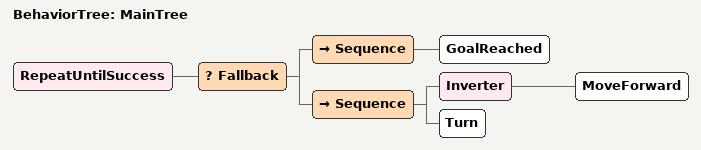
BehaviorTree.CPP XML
<root main_tree_to_execute="MainTree">
  <BehaviorTree ID="MainTree">
    <RepeatUntilSuccess>
      <Fallback>
        <Sequence>
          <GoalReached/>
        </Sequence>
        <Sequence>
          <Inverter>
            <MoveForward/>
          </Inverter>
          <Turn/>
        </Sequence>
      </Fallback>
    </RepeatUntilSuccess>
  </BehaviorTree>
</root>
